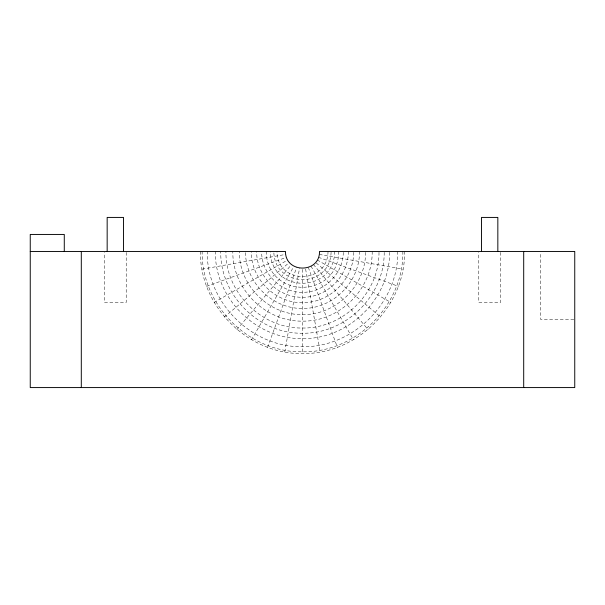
<?xml version="1.0" encoding="UTF-8"?>
<svg xmlns="http://www.w3.org/2000/svg" width="605" height="605" viewBox="0 0 605 605"><rect width="100%" height="100%" fill="white"/><g stroke="black" fill="none" stroke-linecap="round" stroke-linejoin="round"><path stroke-width="0.45" stroke-dasharray="3.02 2.27" d="M328.023 251.453C327.842 284.864 277.158 284.864 276.977 251.453M331.086 252.285C330.043 289.258 273.929 288.419 273.846 251.453M334.762 251.453C333.899 293.856 271.101 293.856 270.238 251.453M338.83 251.453C337.862 299.21 267.138 299.21 266.17 251.453M343.277 252.338C343.315 273.868 323.977 292.661 302.5 292.306C280.659 292.684 261.269 273.294 261.647 251.453M348.314 251.453C348.737 275.948 326.995 297.69 302.5 297.267C278.005 297.69 256.263 275.948 256.686 251.453M353.615 252.345C353.751 279.397 329.498 303.09 302.5 302.644C275.131 303.12 250.833 278.822 251.309 251.453M359.476 251.453C359.998 281.915 332.962 308.951 302.5 308.429C272.038 308.951 245.002 281.915 245.524 251.453M365.564 252.368C365.806 285.81 335.881 315.152 302.5 314.6C268.741 315.182 238.771 285.212 239.353 251.453M372.181 251.453C372.831 288.714 339.76 321.784 302.5 321.134C265.24 321.784 232.169 288.714 232.819 251.453M378.995 252.338C379.365 292.964 343.073 328.704 302.5 328.023C261.564 328.734 225.219 292.389 225.93 251.453M384.198 252.338C384.621 295.747 345.848 333.96 302.5 333.226C258.781 333.983 219.97 295.172 220.727 251.453M389.567 252.345C390.036 298.62 348.722 339.375 302.5 338.596C255.907 339.397 214.556 298.046 215.357 251.453M397.757 251.453C398.635 302.379 353.426 347.588 302.5 346.71C251.574 347.588 206.365 302.379 207.243 251.453M402.854 251.453C403.785 305.109 356.156 352.738 302.5 351.808C248.844 352.738 201.215 305.109 202.146 251.453M200.406 251.453C199.461 306.039 247.914 354.492 302.5 353.547C357.086 354.492 405.539 306.039 404.594 251.453M284.774 351.997L299.543 268.212M267.584 347.391L296.677 267.44M251.453 339.866L293.516 267.009M236.873 329.664L291.565 264.491M224.289 317.08L289.462 262.388M214.087 302.5L287.761 259.961M206.562 286.369L286.513 257.276M201.957 269.18L285.741 254.41M573.805 319.516L540.719 319.516L540.719 252.398M319.259 254.41L403.043 269.18M318.487 257.276L398.438 286.369M317.239 259.961L390.913 302.5M316.188 262.941L380.711 317.08M313.435 264.491L368.127 329.664M311.008 266.192L353.547 339.866M308.323 267.44L337.416 347.391M305.601 269.051L320.226 351.997M500.562 252.383L500.562 302.5L478.782 302.5L478.782 252.398M302.5 269.414L302.5 353.547M126.218 252.398L126.218 302.5L104.438 302.5L104.438 252.398"/><path stroke-width="0.91" d="M30.25 251.453L285.484 251.453C285.121 273.596 319.879 273.596 319.516 251.453L574.75 251.453L574.75 387.578L30.25 387.578L30.25 234.438L64.281 234.438L64.281 251.453M523.703 251.453L523.703 387.578M497.839 251.453L497.839 217.422L481.504 217.422L481.504 251.453M123.496 251.453L123.496 217.422L107.161 217.422L107.161 251.453M81.297 251.453L81.297 387.578"/></g></svg>
